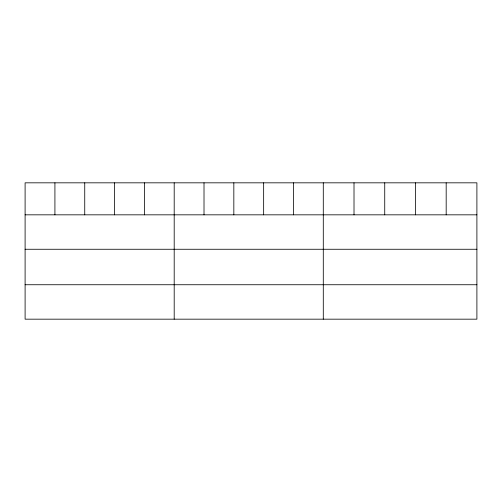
<?xml version="1.0" encoding="UTF-8"?>
<svg xmlns="http://www.w3.org/2000/svg" width="502" height="502" viewBox="0 0 502 502"><rect width="100%" height="100%" fill="white"/><g stroke="black" fill="none" stroke-linecap="round" stroke-linejoin="round"><path stroke-width="0.75" d="M476.9 249.262L476.9 182.828L25.1 182.828L25.1 319.172L476.9 319.172L476.9 249.262L25.1 249.262M25.1 214.831L476.9 214.831M25.1 284.741L476.9 284.741M446.178 182.828L446.178 214.831M415.455 182.828L415.455 214.831M384.733 182.828L384.733 214.831M354.01 182.828L354.01 214.831M323.288 182.828L323.288 319.172M293.469 182.828L293.469 214.831M263.65 182.828L263.65 214.831M233.832 182.828L233.832 214.831M204.013 182.828L204.013 214.831M174.194 182.828L174.194 319.172M144.375 182.828L144.375 214.831M114.556 182.828L114.556 214.831M84.738 182.828L84.738 214.831M54.919 182.828L54.919 214.831"/></g></svg>
